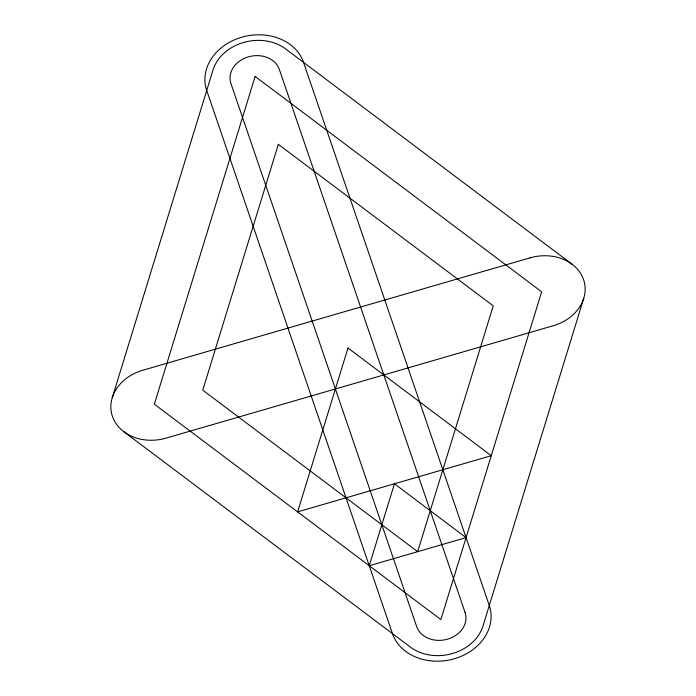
<?xml version="1.0" encoding="UTF-8"?>
<svg xmlns="http://www.w3.org/2000/svg" width="696" height="696" viewBox="0 0 696 696"><rect width="100%" height="100%" fill="white"/><g stroke="black" fill="none" stroke-linecap="round" stroke-linejoin="round"><path stroke-width="1.04" d="M112.23 397.764L213.011 70A43.752 35.757 -10.7 0 1 285.63 48.92L572.155 264.289M583.77 298.236L482.989 626A43.752 35.757 -10.7 0 1 410.37 647.08L123.844 431.711M255.127 76.438L154.347 404.202L440.873 619.562L541.653 291.798L255.127 76.438M278.339 144.324L202.762 390.151L417.661 551.676L493.238 305.849L278.339 144.324M348 348L297.61 511.882L491.263 455.68L348 348M394.441 483.781L369.245 565.726L466.068 537.625L394.441 483.781M530.048 257.851L142.741 370.255A43.752 35.757 -10.7 0 0 112.421 416.365A43.752 35.757 -10.7 0 0 165.952 438.149L553.259 325.745A43.752 35.757 -10.7 0 0 583.579 279.635A43.752 35.757 -10.7 0 0 530.048 257.851M489.288 605.52L303.534 62.388A50.53 41.29 -10.7 0 0 241.721 37.236A50.53 41.29 -10.7 0 0 206.712 90.48L392.466 633.612A50.53 41.29 -10.7 0 0 454.279 658.764A50.53 41.29 -10.7 0 0 489.288 605.52M465.085 612.541L279.331 69.409A25.265 20.645 -10.7 0 0 248.42 56.837A25.265 20.645 -10.7 0 0 230.915 83.459L416.669 626.591A25.265 20.645 -10.7 0 0 447.58 639.163A25.265 20.645 -10.7 0 0 465.085 612.541"/></g></svg>
